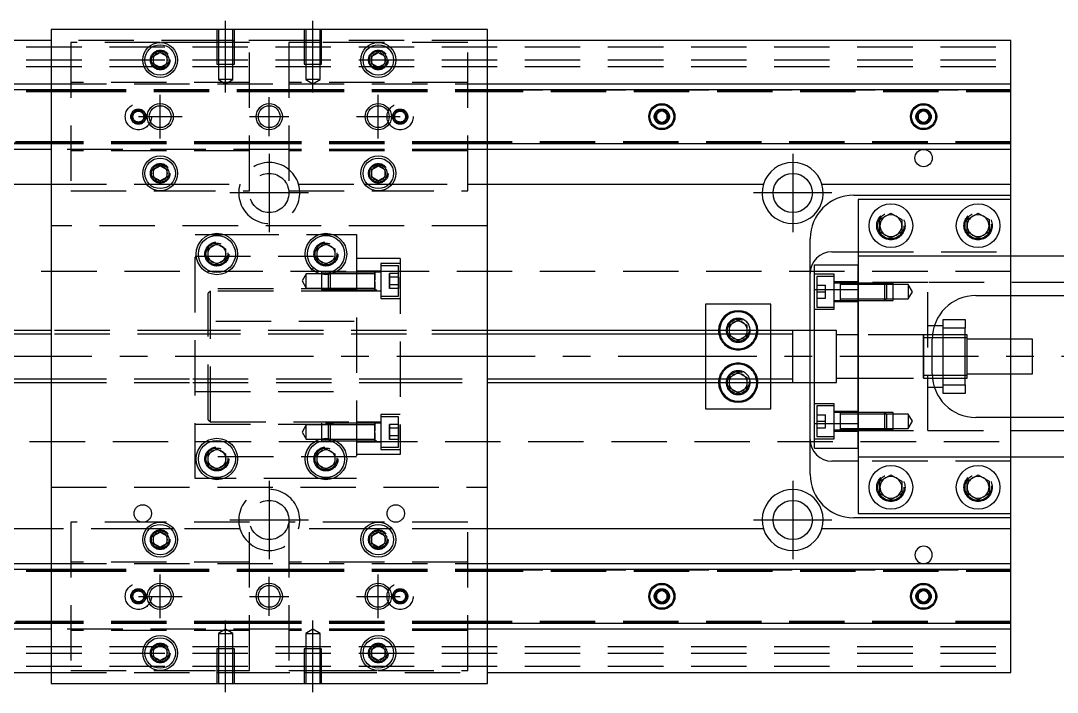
# Model space of a CAD drawing. Extents: x -17 to 547, y -283 to 77.
# Drawn here: x 113 to 350.6, y -77 to 77 of the extents above; entities that cross this region are included whole.
import ezdxf

# ---------------------------------------------------------------- set-up
doc = ezdxf.new("R2010")
doc.units = 0
doc.linetypes.add('CENTER', pattern=[50.8, 31.75, -6.35, 6.35, -6.35])
doc.linetypes.add('DASHED', pattern=[19.05, 12.7, -6.35])
doc.layers.get('0').update_dxf_attribs({"linetype": 'CONTINUOUS'})
doc.layers.add('CENTER', color=1, linetype='CENTER')

msp = doc.modelspace()

# ---------------------------------------------------------------- linework, layer by layer
at = {"color": 7, "linetype": 'CONTINUOUS'}
for p, q in [((220, 75), (120, 75)), ((120, 75), (120, -75)), ((220, -75), (220, 75)), ((120, 72.5), (0, 72.5)), ((340, 72.5), (220, 72.5)), ((340, 62.5), (340, 72.5)), ((143.5, 68.866026), (145, 69.73205)), ((145, 69.73205), (146.5, 68.866026)), ((193.5, 68.866026), (195, 69.73205)), ((195, 69.73205), (196.5, 68.866026)), ((143.5, 67.133974), (143.5, 68.866026)), ((145, 66.26795), (143.5, 67.133974)), ((146.5, 67.133974), (145, 66.26795)), ((146.5, 68.866026), (146.5, 67.133974)), ((193.5, 67.133974), (193.5, 68.866026)), ((195, 66.26795), (193.5, 67.133974)), ((196.5, 67.133974), (195, 66.26795)), ((196.5, 68.866026), (196.5, 67.133974)), ((0, 62.5), (120, 62.5)), ((220, 62.5), (340, 62.5)), ((340, 61.247728), (340, 62.5)), ((0, 61.247728), (120, 61.247728)), ((220, 61.247728), (340, 61.247728)), ((340, 48.752272), (340, 61.247728)), ((258.75, 55.721688), (260, 56.443376)), ((258.75, 54.278312), (258.75, 55.721688)), ((260, 56.443376), (261.25, 55.721688)), ((261.25, 55.721688), (261.25, 54.278312)), ((318.75, 55.721688), (320, 56.443376)), ((318.75, 54.278312), (318.75, 55.721688)), ((320, 56.443376), (321.25, 55.721688)), ((321.25, 55.721688), (321.25, 54.278312)), ((260, 53.556624), (258.75, 54.278312)), ((261.25, 54.278312), (260, 53.556624)), ((320, 53.556624), (318.75, 54.278312)), ((321.25, 54.278312), (320, 53.556624)), ((120, 48.752272), (0, 48.752272)), ((340, 48.752272), (220, 48.752272)), ((340, 47.5), (340, 48.752272)), ((120, 47.5), (0, 47.5)), ((340, 47.5), (220, 47.5)), ((340, 39.5), (340, 47.5)), ((143.5, 42.866026), (145, 43.73205)), ((143.5, 41.133974), (143.5, 42.866026)), ((145, 43.73205), (146.5, 42.866026)), ((146.5, 42.866026), (146.5, 41.133974)), ((193.5, 42.866026), (195, 43.73205)), ((193.5, 41.133974), (193.5, 42.866026)), ((195, 43.73205), (196.5, 42.866026)), ((196.5, 42.866026), (196.5, 41.133974)), ((145, 40.26795), (143.5, 41.133974)), ((146.5, 41.133974), (145, 40.26795)), ((195, 40.26795), (193.5, 41.133974)), ((196.5, 41.133974), (195, 40.26795)), ((56.708204, 39.5), (120, 39.5)), ((220, 39.5), (283.291796, 39.5)), ((296.708204, 39.5), (340, 39.5)), ((340, 37), (340, 39.5)), ((304, 37), (340, 37)), ((340, 36), (305, 36)), ((305, 36), (305, 23)), ((340, 36), (340, 37)), ((340, 23), (340, 36)), ((310, 31.443376), (312.5, 32.886752)), ((310, 28.556624), (310, 31.443376)), ((312.5, 32.886752), (315, 31.443376)), ((315, 31.443376), (315, 28.556624)), ((330, 31.443376), (332.5, 32.886752)), ((330, 28.556624), (330, 31.443376)), ((332.5, 32.886752), (335, 31.443376)), ((335, 31.443376), (335, 28.556624)), ((312.5, 27.113248), (310, 28.556624)), ((315, 28.556624), (312.5, 27.113248)), ((332.5, 27.113248), (330, 28.556624)), ((335, 28.556624), (332.5, 27.113248)), ((294, 6), (294, 27)), ((156, 24.6547), (158, 25.809402)), ((156, 22.3453), (156, 24.6547)), ((158, 25.809402), (160, 24.6547)), ((160, 24.6547), (160, 22.3453)), ((181, 24.6547), (183, 25.809402)), ((181, 22.3453), (181, 24.6547)), ((183, 25.809402), (185, 24.6547)), ((185, 24.6547), (185, 22.3453)), ((299, 24), (305, 24)), ((158, 21.190598), (156, 22.3453)), ((160, 22.3453), (158, 21.190598)), ((183, 21.190598), (181, 22.3453)), ((185, 22.3453), (183, 21.190598)), ((305, 23), (305, 15.32971)), ((377, 23), (305, 23)), ((295, 15.32971), (295, 21)), ((295, 21), (305, 21)), ((295, 15.32971), (305, 15.32971)), ((295, -15.32971), (295, 15.32971)), ((305, 15.32971), (305, -15.32971)), ((305, -15.32971), (305, 15.32971)), ((285, 12), (270, 12)), ((270, 12), (270, 6)), ((285, 6), (285, 12)), ((332, 14), (357, 14)), ((340, 4), (340, 14)), ((275.5, 7.1547), (277.5, 8.309402)), ((275.5, 6), (275.5, 7.1547)), ((277.5, 8.309402), (279.5, 7.1547)), ((279.5, 7.1547), (279.5, 6)), ((324.5, 8.5), (329.5, 8.5)), ((324.5, 6.5), (324.5, 8.5)), ((329.5, 8.5), (329.5, 6.5)), ((120, 6), (60.5, 6)), ((290, 6), (220, 6)), ((290, 6), (289.995, 6)), ((290, -6.000006), (290, 6.000006)), ((290, 5.125), (290, 6.000006)), ((290, -5.999164), (290, 6)), ((290.005, 6), (290, 6)), ((295, 6), (290, 6)), ((290, -5.125), (290, 5.125)), ((324.5, 7), (322.460608, 7)), ((329.5, 6.5), (324.5, 6.5)), ((324.5, -6.5), (324.5, 6.5)), ((329.5, -6.5), (329.5, 6.5)), ((330, 5), (329.5, 5)), ((330, 0), (330, 5)), ((322, -4), (322, 4)), ((324.5, 4.25), (322.003126, 4.25)), ((329.5, 4.25), (324.5, 4.25)), ((330, 4.25), (329.5, 4.25)), ((345, 4), (330, 4)), ((345, 0), (345, 4)), ((330, -5), (330, 0)), ((345, -4), (345, 0)), ((322.003126, -4.25), (324.5, -4.25)), ((324.5, -4.25), (329.5, -4.25)), ((329.5, -4.25), (330, -4.25)), ((330, -4), (345, -4)), ((340, -14), (340, -4)), ((60.5, -6), (120, -6)), ((220, -6), (290, -6)), ((270, -6), (270, -12)), ((275.5, -7.1547), (275.5, -6)), ((279.5, -6), (279.5, -7.1547)), ((285, -12), (285, -6)), ((289.995, -6), (290, -6)), ((290, -6.000006), (290, -5.125)), ((290, -6), (290, -5.999164)), ((290, -6), (290.005, -6)), ((290, -6), (295, -6)), ((294, -27), (294, -6)), ((322.460608, -7), (324.5, -7)), ((324.5, -6.5), (329.5, -6.5)), ((324.5, -8.5), (324.5, -6.5)), ((329.5, -5), (330, -5)), ((329.5, -6.5), (329.5, -8.5)), ((277.5, -8.309402), (275.5, -7.1547)), ((279.5, -7.1547), (277.5, -8.309402)), ((329.5, -8.5), (324.5, -8.5)), ((270, -12), (285, -12)), ((357, -14), (332, -14)), ((295, -15.32971), (305, -15.32971)), ((295, -21), (295, -15.32971)), ((305, -15.32971), (305, -23)), ((156, -22.3453), (158, -21.190598)), ((158, -21.190598), (160, -22.3453)), ((181, -22.3453), (183, -21.190598)), ((183, -21.190598), (185, -22.3453)), ((295, -21), (305, -21)), ((156, -24.6547), (156, -22.3453)), ((160, -22.3453), (160, -24.6547)), ((181, -24.6547), (181, -22.3453)), ((185, -22.3453), (185, -24.6547)), ((305, -23), (377, -23)), ((305, -23), (305, -36)), ((340, -36), (340, -23)), ((158, -25.809402), (156, -24.6547)), ((160, -24.6547), (158, -25.809402)), ((183, -25.809402), (181, -24.6547)), ((185, -24.6547), (183, -25.809402)), ((305, -24), (299, -24)), ((310, -28.556624), (312.5, -27.113248)), ((312.5, -27.113248), (315, -28.556624)), ((330, -28.556624), (332.5, -27.113248)), ((332.5, -27.113248), (335, -28.556624)), ((310, -31.443376), (310, -28.556624)), ((315, -28.556624), (315, -31.443376)), ((330, -31.443376), (330, -28.556624)), ((335, -28.556624), (335, -31.443376)), ((312.5, -32.886752), (310, -31.443376)), ((315, -31.443376), (312.5, -32.886752)), ((332.5, -32.886752), (330, -31.443376)), ((335, -31.443376), (332.5, -32.886752)), ((340, -37), (304, -37)), ((305, -36), (340, -36)), ((340, -37), (340, -36)), ((340, -39.5), (340, -37)), ((120, -39.5), (56.708204, -39.5)), ((143.5, -41.133974), (145, -40.26795)), ((145, -40.26795), (146.5, -41.133974)), ((193.5, -41.133974), (195, -40.26795)), ((195, -40.26795), (196.5, -41.133974)), ((283.291796, -39.5), (220, -39.5)), ((340, -39.5), (296.708204, -39.5)), ((340, -47.5), (340, -39.5)), ((143.5, -42.866026), (143.5, -41.133974)), ((146.5, -41.133974), (146.5, -42.866026)), ((193.5, -42.866026), (193.5, -41.133974)), ((196.5, -41.133974), (196.5, -42.866026)), ((145, -43.73205), (143.5, -42.866026)), ((146.5, -42.866026), (145, -43.73205)), ((195, -43.73205), (193.5, -42.866026)), ((196.5, -42.866026), (195, -43.73205)), ((0, -47.5), (120, -47.5)), ((220, -47.5), (340, -47.5)), ((340, -48.752272), (340, -47.5)), ((0, -48.752272), (120, -48.752272)), ((220, -48.752272), (340, -48.752272)), ((340, -61.247728), (340, -48.752272)), ((258.75, -54.278312), (260, -53.556624)), ((258.75, -55.721688), (258.75, -54.278312)), ((260, -53.556624), (261.25, -54.278312)), ((261.25, -54.278312), (261.25, -55.721688)), ((318.75, -54.278312), (320, -53.556624)), ((318.75, -55.721688), (318.75, -54.278312)), ((320, -53.556624), (321.25, -54.278312)), ((321.25, -54.278312), (321.25, -55.721688)), ((260, -56.443376), (258.75, -55.721688)), ((261.25, -55.721688), (260, -56.443376)), ((320, -56.443376), (318.75, -55.721688)), ((321.25, -55.721688), (320, -56.443376)), ((120, -61.247728), (0, -61.247728)), ((340, -61.247728), (220, -61.247728)), ((340, -62.5), (340, -61.247728)), ((120, -62.5), (0, -62.5)), ((340, -62.5), (220, -62.5)), ((340, -72.5), (340, -62.5)), ((143.5, -67.133974), (145, -66.26795)), ((145, -66.26795), (146.5, -67.133974)), ((193.5, -67.133974), (195, -66.26795)), ((195, -66.26795), (196.5, -67.133974)), ((143.5, -68.866026), (143.5, -67.133974)), ((145, -69.73205), (143.5, -68.866026)), ((146.5, -68.866026), (145, -69.73205)), ((146.5, -67.133974), (146.5, -68.866026)), ((193.5, -68.866026), (193.5, -67.133974)), ((195, -69.73205), (193.5, -68.866026)), ((196.5, -68.866026), (195, -69.73205)), ((196.5, -67.133974), (196.5, -68.866026)), ((0, -72.5), (120, -72.5)), ((220, -72.5), (340, -72.5)), ((120, -75), (220, -75))]:
    msp.add_line(p, q, dxfattribs=at)
at = {"color": 3, "linetype": 'DASHED'}
for p, q in [((158.000006, 75), (158.000006, 67)), ((158.35, 75), (158.35, 67)), ((161.65, 67), (161.65, 75)), ((161.999994, 67), (161.999994, 75)), ((178.000006, 75), (178.000006, 67)), ((178.35, 75), (178.35, 67)), ((181.65, 67), (181.65, 75)), ((181.999994, 67), (181.999994, 75)), ((158.000006, 72.5), (120, 72.5)), ((145, 72), (124.5, 72)), ((124.5, 72), (124.5, 38)), ((158.000006, 72), (145, 72)), ((161.999994, 72.5), (158.000006, 72.5)), ((161.999994, 72), (158.000006, 72)), ((178.000006, 72.5), (161.999994, 72.5)), ((165.5, 72), (161.999994, 72)), ((165.5, 38), (165.5, 72)), ((174.5, 72), (174.5, 38)), ((178.000006, 72), (174.5, 72)), ((181.999994, 72.5), (178.000006, 72.5)), ((181.999994, 72), (178.000006, 72)), ((220, 72.5), (181.999994, 72.5)), ((195, 72), (181.999994, 72)), ((215.5, 72), (195, 72)), ((215.5, 38), (215.5, 72)), ((0, 71), (340, 71)), ((0, 68), (340, 68)), ((146.973226, 68.326156), (147, 68)), ((158.000006, 67), (161.999994, 67)), ((158.35, 67), (158.35, 63.5)), ((161.65, 63.5), (161.65, 67)), ((178.000006, 67), (181.999994, 67)), ((178.35, 67), (178.35, 63.5)), ((181.65, 63.5), (181.65, 67)), ((196.973226, 68.326156), (197, 68)), ((0, 66.5), (340, 66.5)), ((120, 62.5), (174.5, 62.5)), ((165.5, 62.8), (124.5, 62.8)), ((161.65, 63.5), (158.35, 63.5)), ((158.35, 63.5), (160, 62.547372)), ((160, 62.547372), (161.65, 63.5)), ((215.5, 62.8), (174.5, 62.8)), ((174.5, 62.5), (215.5, 62.5)), ((181.65, 63.5), (178.35, 63.5)), ((178.35, 63.5), (180, 62.547372)), ((180, 62.547372), (181.65, 63.5)), ((215.5, 62.5), (220, 62.5)), ((0, 61.1147), (120, 61.1147)), ((0, 61.1), (124.5, 61.1)), ((0, 60.8), (124.5, 60.8)), ((120, 61.247728), (124.5, 61.247728)), ((120, 61.1147), (124.5, 61.1147)), ((124.5, 61.247728), (165.5, 61.247728)), ((124.5, 61.1147), (165.5, 61.1147)), ((124.5, 61.1), (165.5, 61.1)), ((124.5, 61.1), (165.5, 61.1)), ((124.5, 60.8), (165.5, 60.8)), ((124.5, 60.8), (165.5, 60.8)), ((165.5, 61.247728), (174.5, 61.247728)), ((165.5, 61.1147), (174.5, 61.1147)), ((165.5, 61.1), (174.5, 61.1)), ((165.5, 60.8), (174.5, 60.8)), ((174.5, 61.247728), (215.5, 61.247728)), ((174.5, 61.1147), (215.5, 61.1147)), ((174.5, 61.1), (215.5, 61.1)), ((174.5, 60.8), (215.5, 60.8)), ((215.5, 61.247728), (220, 61.247728)), ((215.5, 61.1147), (220, 61.1147)), ((215.5, 61.1), (340, 61.1)), ((215.5, 60.8), (340, 60.8)), ((220, 61.1147), (340, 61.1147)), ((258.5, 55), (258.52041, 55.24661)), ((321.477374, 55.25955), (321.5, 55)), ((124.5, 49.2), (0, 49.2)), ((124.5, 48.9), (0, 48.9)), ((120, 48.8853), (0, 48.8853)), ((124.5, 48.8853), (120, 48.8853)), ((124.5, 48.752272), (120, 48.752272)), ((165.5, 49.2), (124.5, 49.2)), ((165.5, 48.9), (124.5, 48.9)), ((165.5, 48.8853), (124.5, 48.8853)), ((165.5, 48.752272), (124.5, 48.752272)), ((174.5, 49.2), (165.5, 49.2)), ((174.5, 48.9), (165.5, 48.9)), ((174.5, 48.8853), (165.5, 48.8853)), ((174.5, 48.752272), (165.5, 48.752272)), ((215.5, 49.2), (174.5, 49.2)), ((215.5, 48.9), (174.5, 48.9)), ((215.5, 48.8853), (174.5, 48.8853)), ((215.5, 48.752272), (174.5, 48.752272)), ((340, 49.2), (215.5, 49.2)), ((340, 48.9), (215.5, 48.9)), ((220, 48.8853), (215.5, 48.8853)), ((220, 48.752272), (215.5, 48.752272)), ((340, 48.8853), (220, 48.8853)), ((174.5, 47.5), (120, 47.5)), ((165.5, 47.2), (124.5, 47.2)), ((215.5, 47.5), (174.5, 47.5)), ((215.5, 47.2), (174.5, 47.2)), ((220, 47.5), (215.5, 47.5)), ((143, 42), (143.030168, 42.346066)), ((196.973226, 42.326156), (197, 42)), ((120, 39.5), (141.877502, 39.5)), ((141.877502, 39.5), (142.55051, 39.5)), ((142.55051, 39.5), (147.44949, 39.5)), ((147.44949, 39.5), (148.122498, 39.5)), ((148.122498, 39.5), (163.291796, 39.5)), ((176.708204, 39.5), (191.877502, 39.5)), ((191.877502, 39.5), (192.55051, 39.5)), ((192.55051, 39.5), (197.44949, 39.5)), ((197.44949, 39.5), (198.122498, 39.5)), ((198.122498, 39.5), (215.5, 39.5)), ((215.5, 39.5), (220, 39.5)), ((124.5, 38), (145, 38)), ((145, 38), (165.5, 38)), ((174.5, 38), (195, 38)), ((195, 38), (215.5, 38)), ((220, 30), (120, 30)), ((309.5, 30), (309.520026, 30.346056)), ((335.477798, 30.364306), (335.5, 30)), ((153, 28), (156.47931, 28)), ((153, -28), (153, 28)), ((156.47931, 28), (159.52069, 28)), ((159.52069, 28), (181.47931, 28)), ((181.47931, 28), (184.52069, 28)), ((184.52069, 28), (190, 28)), ((190, 28), (190, -28)), ((160.483582, 23.786038), (160.5, 23.5)), ((185.483582, 23.786038), (185.5, 23.5)), ((305, 24), (340, 24)), ((153, 23), (190, 23)), ((200, 22.5), (190, 22.5)), ((200, 22.5), (200, -22.5)), ((340, 14), (340, 23)), ((340, 19.5), (76.969694, 19.5)), ((180.033, 20.25352), (179.6, 19.82052)), ((182, 19.320508), (182, 15.320512)), ((195.6, 19.320508), (182, 19.320508)), ((183.95, 19.320508), (183.6, 18.970508)), ((183.95, 19.320508), (183.95, 15.320508)), ((195.6, 19.570508), (190, 19.570508)), ((194.2, 19.317772), (194.2, 19.320512)), ((194.2, 19.317772), (194.2, 19.320512)), ((194.2, 17.558724), (194.2, 19.320512)), ((194.2, 17.546922), (194.2, 19.320512)), ((194.2, 19.320508), (194.2, 18.735832)), ((194.2, 19.316952), (194.2, 19.320508)), ((194.2, 19.320508), (194.2, 18.735832)), ((194.2, 17.558724), (194.2, 19.317772)), ((194.2, 17.546922), (194.2, 19.317772)), ((194.2, 18.735834), (194.2, 19.316952)), ((195.6, 21.320508), (195.6, 13.320508)), ((200, 21.320508), (195.6, 21.320508)), ((199.6, 20.820508), (195.6, 20.820508)), ((197.6, 18.186534), (197.6, 19.052558)), ((197.6, 19.052558), (197.6, 18.186534)), ((199.6, 19.052558), (197.6, 19.052558)), ((199.6, 17.320508), (199.6, 20.820508)), ((199.6, 13.820508), (199.6, 20.820508)), ((305, 15.32971), (305, 21)), ((178.5, 18.970508), (177.547372, 17.320508)), ((177.547372, 17.320508), (178.5, 15.670508)), ((178.5, 15.670508), (178.5, 18.970508)), ((182, 18.970508), (178.5, 18.970508)), ((183.59998, 18.970508), (182, 18.970508)), ((183.6, 15.670508), (183.6, 18.970508)), ((190, 18.970508), (183.6, 18.970508)), ((194.2, 18.970508), (190.00002, 18.970508)), ((194.2, 18.602798), (194.2, 18.970508)), ((194.2, 18.602798), (194.2, 18.970508)), ((194.2, 15.905184), (194.2, 18.735834)), ((194.2, 18.735832), (194.2, 17.565218)), ((194.2, 16.038218), (194.2, 18.602798)), ((194.2, 17.453552), (194.2, 18.602798)), ((194.2, 15.905446), (194.2, 17.460554)), ((194.2, 15.320502), (194.2, 17.460554)), ((194.2, 15.320502), (194.2, 17.180462)), ((194.2, 17.101092), (194.2, 15.90545)), ((199.6, 18.186534), (197.6, 18.186534)), ((197.6, 16.454482), (197.6, 18.186534)), ((197.6, 18.186534), (197.6, 16.454482)), ((199.6, 16.454482), (199.6, 18.186534)), ((199.6, 18.186534), (199.6, 16.454482)), ((199.6, 13.820508), (199.6, 17.320508)), ((299.5, 18.849242), (295, 18.849242)), ((295.5, 18.349242), (295.5, 11.349242)), ((299.5, 18.349242), (295.5, 18.349242)), ((299.5, 10.849242), (299.5, 18.849242)), ((305, 17.099242), (299.5, 17.099242)), ((300.9, 16.849242), (299.5, 16.849242)), ((300.9, 16.849242), (300.895, 16.849242)), ((300.9, 16.849248), (300.9, 12.849238)), ((300.9, 16.849248), (300.9, 12.849238)), ((300.9, 16.849242), (300.9, 16.63278)), ((300.905, 16.849242), (300.9, 16.849242)), ((305, 16.849242), (300.9, 16.849242)), ((321, 17), (305, 17)), ((311.15, 16.849242), (305, 16.849242)), ((311.15, 16.849238), (305, 16.849238)), ((311.15, 12.849242), (311.15, 16.849242)), ((311.5, 16.499242), (311.15, 16.849242)), ((313, 16.849238), (311.15, 16.849238)), ((313, 12.849248), (313, 16.849238)), ((321, -17), (321, 17)), ((372, 17), (321, 17)), ((190, 15.5), (153, 15.5)), ((156.5, 15), (156, 14.5)), ((156, -14.5), (156, 14.5)), ((156.5, -15), (156.5, 15)), ((190, 15), (156.5, 15)), ((178.5, 15.670508), (182, 15.670508)), ((182, 15.670508), (183.59998, 15.670508)), ((182, 15.320512), (195.6, 15.320512)), ((183.6, 15.670508), (184.430456, 15.670508)), ((183.6, 15.670508), (183.95, 15.320508)), ((184.430456, 15.670508), (190, 15.670508)), ((190, 15.070508), (195.6, 15.070508)), ((190.00002, 15.670508), (194.2, 15.670508)), ((194.2, 15.670508), (194.2, 16.038218)), ((194.2, 15.670508), (194.2, 16.038218)), ((194.2, 15.90545), (194.2, 15.320508)), ((194.2, 15.323244), (194.2, 15.905446)), ((194.2, 15.320508), (194.2, 15.905184)), ((199.6, 16.454482), (197.6, 16.454482)), ((197.6, 15.588458), (197.6, 16.454482)), ((197.6, 16.454482), (197.6, 15.588458)), ((199.6, 15.588458), (197.6, 15.588458)), ((199.6, 15.588458), (199.6, 16.454482)), ((199.6, 16.454482), (199.6, 15.588458)), ((295.5, 16.349242), (297.5, 16.349242)), ((295.5, 14.849242), (297.5, 14.849242)), ((297.5, 14.849242), (297.5, 16.349242)), ((297.5, 13.349242), (297.5, 14.849242)), ((300.9, 16.63278), (300.9, 13.065704)), ((305, 16.499242), (300.9, 16.499242)), ((311.5, 16.499242), (305, 16.499242)), ((311.5, 16.499242), (311.5, 13.199242)), ((313, 16.499242), (311.5, 16.499242)), ((316.5, 16.499242), (313, 16.499242)), ((316.5, 16.499242), (316.5, 13.199242)), ((317.452628, 14.849242), (316.5, 16.499242)), ((316.5, 13.199242), (317.452628, 14.849242)), ((195.6, 13.820508), (199.6, 13.820508)), ((195.6, 13.320508), (200, 13.320508)), ((295.5, 13.349242), (297.5, 13.349242)), ((299.5, 12.849242), (300.9, 12.849242)), ((299.5, 12.599242), (305, 12.599242)), ((300.895, 12.849242), (300.9, 12.849242)), ((300.9, 13.199242), (305, 13.199242)), ((300.9, 13.065704), (300.9, 12.849242)), ((300.9, 12.849242), (300.905, 12.849242)), ((300.9, 12.849242), (305, 12.849242)), ((305, 13.199242), (311.5, 13.199242)), ((305, 12.849248), (311.15, 12.849248)), ((305, 12.849242), (311.15, 12.849242)), ((311.15, 12.849242), (311.5, 13.199242)), ((311.15, 12.849248), (313, 12.849248)), ((311.5, 13.199242), (313, 13.199242)), ((313, 13.199242), (316.5, 13.199242)), ((295, 10.849242), (299.5, 10.849242)), ((295.5, 11.349242), (299.5, 11.349242)), ((189.5, 8), (153, 8)), ((152.5, 6), (120, 6)), ((152.5, 5.125), (120, 5.125)), ((201.5, 6), (152.5, 6)), ((201.5, 5.125), (152.5, 5.125)), ((220, 6), (201.5, 6)), ((220, 5.125), (201.5, 5.125)), ((270, 6), (270, 5.125)), ((270, 5.125), (270, -5.125)), ((275.5, 5.125), (275.5, 6)), ((275.5, 4.8453), (275.5, 5.125)), ((277.5, 3.690598), (275.5, 4.8453)), ((279.5, 4.8453), (277.5, 3.690598)), ((279.5, 6), (279.5, 5.125)), ((279.5, 5.125), (279.5, 4.8453)), ((279.983582, 6.286038), (280, 6)), ((285, 5.125), (285, 6)), ((285, -5.125), (285, 5.125)), ((294, -6), (294, 6)), ((300, 6), (295, 6)), ((300, 0), (300, 6)), ((305, 5), (300, 5)), ((320.005, 5), (305, 5)), ((321, 5), (319.995, 5)), ((320, -5.000006), (320, 5.000006)), ((320, 4.25), (320, 5.000006)), ((320, 4.43509), (320, 5)), ((320, 5), (320, 4.435078)), ((322.460608, 7), (321, 7)), ((322.050126, 5), (321, 5)), ((324.5, 5), (322.050126, 5)), ((329.5, 5), (324.5, 5)), ((320, 4.435078), (320, -4.435962)), ((320, 4.25), (320, -4.25)), ((321, 4.25), (320, 4.25)), ((322.003126, 4.25), (321, 4.25)), ((340, -4), (340, 4)), ((300, -6), (300, 0)), ((275.5, -4.8453), (277.5, -3.690598)), ((277.5, -3.690598), (279.5, -4.8453)), ((320, -5.000006), (320, -4.25)), ((320, -4.25), (321, -4.25)), ((320, -5), (320, -4.435962)), ((320, -4.435962), (320, -5)), ((321, -4.25), (322.003126, -4.25)), ((120, -5.125), (152.5, -5.125)), ((120, -6), (152.5, -6)), ((152.5, -5.125), (201.5, -5.125)), ((152.5, -6), (201.5, -6)), ((201.5, -5.125), (220, -5.125)), ((201.5, -6), (220, -6)), ((270, -5.125), (270, -6)), ((275.5, -5.125), (275.5, -4.8453)), ((275.5, -6), (275.5, -5.125)), ((279.5, -4.8453), (279.5, -5.125)), ((279.5, -5.125), (279.5, -6)), ((279.983582, -5.713962), (280, -6)), ((285, -6), (285, -5.125)), ((295, -6), (300, -6)), ((300, -5), (305, -5)), ((305, -5), (320.005, -5)), ((319.995, -5), (321, -5)), ((321, -5), (322.050126, -5)), ((321, -7), (322.460608, -7)), ((322.050126, -5), (324.5, -5)), ((324.5, -5), (329.5, -5)), ((153, -8), (189.5, -8)), ((299.5, -10.849242), (295, -10.849242)), ((295.5, -11.349242), (295.5, -18.349242)), ((299.5, -11.349242), (295.5, -11.349242)), ((299.5, -18.849242), (299.5, -10.849242)), ((195.6, -13.320508), (195.6, -21.320508)), ((200, -13.320508), (195.6, -13.320508)), ((195.6, -13.820508), (195.6, -20.820508)), ((195.6, -13.820508), (195.6, -17.320508)), ((199.6, -13.820508), (195.6, -13.820508)), ((199.6, -17.320508), (199.6, -13.820508)), ((199.6, -20.820508), (199.6, -13.820508)), ((295.5, -13.349242), (297.5, -13.349242)), ((297.5, -14.849242), (297.5, -13.349242)), ((305, -12.599242), (299.5, -12.599242)), ((300.9, -12.849242), (299.5, -12.849242)), ((300.9, -12.849242), (300.895, -12.849242)), ((300.9, -12.849238), (300.9, -16.849248)), ((300.9, -12.849238), (300.9, -16.849248)), ((300.9, -12.849242), (300.9, -13.065704)), ((300.905, -12.849242), (300.9, -12.849242)), ((305, -12.849242), (300.9, -12.849242)), ((300.9, -13.065704), (300.9, -16.63278)), ((305, -13.199242), (300.9, -13.199242)), ((311.15, -12.849242), (305, -12.849242)), ((311.15, -12.849248), (305, -12.849248)), ((311.5, -13.199242), (305, -13.199242)), ((311.15, -16.849242), (311.15, -12.849242)), ((311.5, -13.199242), (311.15, -12.849242)), ((313, -12.849248), (311.15, -12.849248)), ((311.5, -13.199242), (311.5, -16.499242)), ((313, -13.199242), (311.5, -13.199242)), ((313, -16.849238), (313, -12.849248)), ((316.5, -13.199242), (313, -13.199242)), ((316.5, -13.199242), (316.5, -16.499242)), ((317.452628, -14.849242), (316.5, -13.199242)), ((340, -23), (340, -14)), ((153, -15.5), (190, -15.5)), ((156, -14.5), (156.5, -15)), ((156.5, -15), (190, -15)), ((178.5, -15.670508), (177.547372, -17.320508)), ((178.5, -18.970508), (178.5, -15.670508)), ((182, -15.670508), (178.5, -15.670508)), ((182, -15.320508), (182, -19.320504)), ((195.6, -15.320508), (182, -15.320508)), ((183.59998, -15.670508), (182, -15.670508)), ((183.95, -15.320508), (183.6, -15.670508)), ((183.6, -18.970508), (183.6, -15.670508)), ((190, -15.670508), (183.6, -15.670508)), ((183.95, -15.320508), (183.95, -19.320508)), ((195.6, -15.070508), (190, -15.070508)), ((194.2, -15.670508), (190.00002, -15.670508)), ((194.2, -15.323244), (194.2, -15.320504)), ((194.2, -15.323244), (194.2, -15.320504)), ((194.2, -17.082292), (194.2, -15.320504)), ((194.2, -17.094094), (194.2, -15.320504)), ((194.2, -15.320508), (194.2, -15.905184)), ((194.2, -15.324064), (194.2, -15.320508)), ((194.2, -15.320508), (194.2, -15.905184)), ((194.2, -17.082292), (194.2, -15.323244)), ((194.2, -17.094094), (194.2, -15.323244)), ((194.2, -15.905182), (194.2, -15.324064)), ((194.2, -16.038218), (194.2, -15.670508)), ((194.2, -16.038218), (194.2, -15.670508)), ((194.2, -18.735832), (194.2, -15.905182)), ((194.2, -15.905184), (194.2, -17.075798)), ((194.2, -18.602798), (194.2, -16.038218)), ((194.2, -17.187464), (194.2, -16.038218)), ((195.6, -15.320508), (195.6, -17.320508)), ((195.6, -15.320508), (195.6, -19.320508)), ((197.6, -16.454482), (197.6, -15.588458)), ((197.6, -15.588458), (197.6, -16.454482)), ((199.6, -15.588458), (197.6, -15.588458)), ((199.6, -16.454482), (197.6, -16.454482)), ((197.6, -18.186534), (197.6, -16.454482)), ((197.6, -16.454482), (197.6, -18.186534)), ((199.6, -16.454482), (199.6, -15.588458)), ((199.6, -15.588458), (199.6, -16.454482)), ((199.6, -18.186534), (199.6, -16.454482)), ((199.6, -16.454482), (199.6, -18.186534)), ((295.5, -14.849242), (297.5, -14.849242)), ((295.5, -16.349242), (297.5, -16.349242)), ((297.5, -16.349242), (297.5, -14.849242)), ((300.9, -16.499242), (305, -16.499242)), ((300.9, -16.63278), (300.9, -16.849242)), ((305, -21), (305, -15.32971)), ((305, -16.499242), (311.5, -16.499242)), ((311.15, -16.849242), (311.5, -16.499242)), ((311.5, -16.499242), (313, -16.499242)), ((313, -16.499242), (316.5, -16.499242)), ((316.5, -16.499242), (317.452628, -14.849242)), ((177.547372, -17.320508), (178.5, -18.970508)), ((178.5, -18.970508), (182, -18.970508)), ((182, -18.970508), (183.59998, -18.970508)), ((183.6, -18.970508), (184.430456, -18.970508)), ((183.6, -18.970508), (183.95, -19.320508)), ((184.430456, -18.970508), (190, -18.970508)), ((190.00002, -18.970508), (194.2, -18.970508)), ((194.2, -18.73557), (194.2, -17.180462)), ((194.2, -19.320514), (194.2, -17.180462)), ((194.2, -19.320514), (194.2, -17.460554)), ((194.2, -17.539924), (194.2, -18.735566)), ((194.2, -18.970508), (194.2, -18.602798)), ((194.2, -18.970508), (194.2, -18.602798)), ((194.2, -18.735566), (194.2, -19.320508)), ((194.2, -19.317772), (194.2, -18.73557)), ((194.2, -19.320508), (194.2, -18.735832)), ((199.6, -18.186534), (197.6, -18.186534)), ((197.6, -19.052558), (197.6, -18.186534)), ((197.6, -18.186534), (197.6, -19.052558)), ((199.6, -20.820508), (199.6, -17.320508)), ((199.6, -19.052558), (199.6, -18.186534)), ((199.6, -18.186534), (199.6, -19.052558)), ((295, -18.849242), (299.5, -18.849242)), ((295.5, -18.349242), (299.5, -18.349242)), ((299.5, -16.849242), (300.9, -16.849242)), ((299.5, -17.099242), (305, -17.099242)), ((300.895, -16.849242), (300.9, -16.849242)), ((300.9, -16.849242), (300.905, -16.849242)), ((300.9, -16.849242), (305, -16.849242)), ((305, -16.849238), (311.15, -16.849238)), ((305, -16.849242), (311.15, -16.849242)), ((305, -17), (321, -17)), ((311.15, -16.849238), (313, -16.849238)), ((321, -17), (372, -17)), ((76.969694, -19.5), (340, -19.5)), ((182, -19.320504), (195.6, -19.320504)), ((190, -19.570508), (195.6, -19.570508)), ((195.6, -20.820508), (199.6, -20.820508)), ((195.6, -21.320508), (200, -21.320508)), ((199.6, -19.052558), (197.6, -19.052558)), ((190, -23), (153, -23)), ((160.483582, -23.213962), (160.5, -23.5)), ((185.483582, -23.213962), (185.5, -23.5)), ((200, -22.5), (190, -22.5)), ((340, -24), (305, -24)), ((156.47931, -28), (153, -28)), ((159.52069, -28), (156.47931, -28)), ((181.47931, -28), (159.52069, -28)), ((184.52069, -28), (181.47931, -28)), ((190, -28), (184.52069, -28)), ((120, -30), (220, -30)), ((309.5, -30), (309.520026, -29.653944)), ((335.477798, -29.635694), (335.5, -30)), ((145, -38), (124.5, -38)), ((124.5, -38), (124.5, -72)), ((165.5, -38), (145, -38)), ((165.5, -72), (165.5, -38)), ((174.5, -38), (174.5, -72)), ((195, -38), (174.5, -38)), ((215.5, -38), (195, -38)), ((215.5, -72), (215.5, -38)), ((141.877502, -39.5), (120, -39.5)), ((142.55051, -39.5), (141.877502, -39.5)), ((147.44949, -39.5), (142.55051, -39.5)), ((148.122498, -39.5), (147.44949, -39.5)), ((163.291796, -39.5), (148.122498, -39.5)), ((191.877502, -39.5), (176.708204, -39.5)), ((192.55051, -39.5), (191.877502, -39.5)), ((197.44949, -39.5), (192.55051, -39.5)), ((198.122498, -39.5), (197.44949, -39.5)), ((215.5, -39.5), (198.122498, -39.5)), ((220, -39.5), (215.5, -39.5)), ((146.973226, -41.673844), (147, -42)), ((196.973226, -41.673844), (197, -42)), ((120, -47.5), (174.5, -47.5)), ((165.5, -47.2), (124.5, -47.2)), ((215.5, -47.2), (174.5, -47.2)), ((174.5, -47.5), (215.5, -47.5)), ((215.5, -47.5), (220, -47.5)), ((0, -48.8853), (120, -48.8853)), ((0, -48.9), (124.5, -48.9)), ((0, -49.2), (124.5, -49.2)), ((120, -48.752272), (124.5, -48.752272)), ((120, -48.8853), (124.5, -48.8853)), ((124.5, -48.752272), (165.5, -48.752272)), ((124.5, -48.8853), (165.5, -48.8853)), ((124.5, -48.9), (165.5, -48.9)), ((124.5, -49.2), (165.5, -49.2)), ((165.5, -48.752272), (174.5, -48.752272)), ((165.5, -48.8853), (174.5, -48.8853)), ((165.5, -48.9), (174.5, -48.9)), ((165.5, -49.2), (174.5, -49.2)), ((174.5, -48.752272), (215.5, -48.752272)), ((174.5, -48.8853), (215.5, -48.8853)), ((174.5, -48.9), (215.5, -48.9)), ((174.5, -49.2), (215.5, -49.2)), ((215.5, -48.752272), (220, -48.752272)), ((215.5, -48.8853), (220, -48.8853)), ((215.5, -48.9), (340, -48.9)), ((215.5, -49.2), (340, -49.2)), ((220, -48.8853), (340, -48.8853)), ((261.477374, -54.74045), (261.5, -55)), ((318.5, -55), (318.52041, -54.75339)), ((124.5, -60.8), (0, -60.8)), ((124.5, -61.1), (0, -61.1)), ((120, -61.1147), (0, -61.1147)), ((124.5, -61.1147), (120, -61.1147)), ((124.5, -61.247728), (120, -61.247728)), ((165.5, -60.8), (124.5, -60.8)), ((165.5, -60.8), (124.5, -60.8)), ((165.5, -61.1), (124.5, -61.1)), ((165.5, -61.1), (124.5, -61.1)), ((165.5, -61.1147), (124.5, -61.1147)), ((165.5, -61.247728), (124.5, -61.247728)), ((174.5, -60.8), (165.5, -60.8)), ((174.5, -61.1), (165.5, -61.1)), ((174.5, -61.1147), (165.5, -61.1147)), ((174.5, -61.247728), (165.5, -61.247728)), ((215.5, -60.8), (174.5, -60.8)), ((215.5, -61.1), (174.5, -61.1)), ((215.5, -61.1147), (174.5, -61.1147)), ((215.5, -61.247728), (174.5, -61.247728)), ((340, -60.8), (215.5, -60.8)), ((340, -61.1), (215.5, -61.1)), ((220, -61.1147), (215.5, -61.1147)), ((220, -61.247728), (215.5, -61.247728)), ((340, -61.1147), (220, -61.1147)), ((174.5, -62.5), (120, -62.5)), ((165.5, -62.8), (124.5, -62.8)), ((160, -62.547372), (158.35, -63.5)), ((158.35, -63.5), (160, -63.5)), ((158.35, -63.5), (158.35, -67)), ((161.65, -63.5), (160, -62.547372)), ((160, -63.5), (161.65, -63.5)), ((161.65, -67), (161.65, -63.5)), ((215.5, -62.5), (174.5, -62.5)), ((215.5, -62.8), (174.5, -62.8)), ((180, -62.547372), (178.35, -63.5)), ((178.35, -63.5), (180, -63.5)), ((178.35, -63.5), (178.35, -67)), ((181.65, -63.5), (180, -62.547372)), ((180, -63.5), (181.65, -63.5)), ((181.65, -67), (181.65, -63.5)), ((220, -62.5), (215.5, -62.5)), ((0, -66.5), (340, -66.5)), ((0, -68), (340, -68)), ((146.973226, -67.673844), (147, -68)), ((161.999994, -67), (158.000006, -67)), ((158.000006, -67), (158.000006, -75)), ((158.35, -67), (158.35, -75)), ((161.65, -75), (161.65, -67)), ((161.999994, -75), (161.999994, -67)), ((181.999994, -67), (178.000006, -67)), ((178.000006, -67), (178.000006, -75)), ((178.35, -67), (178.35, -75)), ((181.65, -75), (181.65, -67)), ((181.999994, -75), (181.999994, -67)), ((196.973226, -67.673844), (197, -68)), ((0, -71), (340, -71)), ((120, -72.5), (158.000006, -72.5)), ((124.5, -72), (145, -72)), ((145, -72), (158.000006, -72)), ((158.000006, -72), (161.999994, -72)), ((158.000006, -72.5), (161.999994, -72.5)), ((161.999994, -72), (165.5, -72)), ((161.999994, -72.5), (178.000006, -72.5)), ((174.5, -72), (178.000006, -72)), ((178.000006, -72), (181.999994, -72)), ((178.000006, -72.5), (181.999994, -72.5)), ((181.999994, -72), (195, -72)), ((181.999994, -72.5), (220, -72.5)), ((195, -72), (215.5, -72))]:
    msp.add_line(p, q, dxfattribs=at)
at = {"color": 3, "linetype": 'CONTINUOUS'}
for p, q in [((120, 5.125), (60.5, 5.125)), ((290, 5.125), (220, 5.125)), ((60.5, -5.125), (120, -5.125)), ((220, -5.125), (290, -5.125))]:
    msp.add_line(p, q, dxfattribs=at)
at = {"color": 7, "linetype": 'CONTINUOUS'}
for centre, radius in [((145, 68), 4), ((145, 68), 3.5), ((195, 68), 4), ((195, 68), 3.5), ((145, 55), 2.5), ((170, 55), 3), ((170, 55), 2.5), ((195, 55), 2.5), ((260, 55), 3), ((260, 55), 2.75), ((320, 55), 3), ((320, 55), 2.75), ((145, 42), 4), ((145, 42), 3.5), ((195, 42), 4), ((195, 42), 3.5), ((320, 45.5), 2), ((290, 37.5), 4.5), ((312.5, 30), 5), ((332.5, 30), 5), ((158, 23.5), 4.75), ((158, 23.5), 4.25), ((183, 23.5), 4.75), ((183, 23.5), 4.25), ((158, -23.5), 4.75), ((183, -23.5), 4.75), ((158, -23.5), 4.25), ((183, -23.5), 4.25), ((312.5, -30), 5), ((332.5, -30), 5), ((290, -37.5), 4.5), ((145, -42), 4), ((195, -42), 4), ((145, -42), 3.5), ((195, -42), 3.5), ((170, -55), 3), ((260, -55), 3), ((260, -55), 2.75), ((320, -55), 3), ((320, -55), 2.75), ((145, -55), 2.5), ((170, -55), 2.5), ((195, -55), 2.5), ((145, -68), 4), ((195, -68), 4), ((145, -68), 3.5), ((195, -68), 3.5)]:
    msp.add_circle(centre, radius, dxfattribs=at)
at = {"color": 3, "linetype": 'DASHED'}
for centre, radius in [((145, 68), 2.25), ((145, 68), 2), ((195, 68), 2.25), ((195, 68), 2), ((140, 55), 3), ((200, 55), 3), ((140, 55), 1.75), ((140, 55), 1.5), ((140, 55), 1.25), ((200, 55), 1.75), ((200, 55), 1.5), ((200, 55), 1.25), ((260, 55), 1.75), ((260, 55), 1.5), ((320, 55), 1.75), ((320, 55), 1.5), ((145, 42), 2.25), ((145, 42), 2), ((195, 42), 2.25), ((195, 42), 2), ((170, 37.5), 4.5), ((312.5, 30), 3.25), ((312.5, 30), 3), ((332.5, 30), 3.25), ((332.5, 30), 3), ((158, 23.5), 2.75), ((183, 23.5), 2.75), ((158, 23.5), 2.5), ((183, 23.5), 2.5), ((277.5, 6), 2.5), ((277.5, -6), 2.5), ((158, -23.5), 2.75), ((158, -23.5), 2.5), ((183, -23.5), 2.75), ((183, -23.5), 2.5), ((312.5, -30), 3.25), ((312.5, -30), 3), ((332.5, -30), 3.25), ((332.5, -30), 3), ((170, -37.5), 4.5), ((141, -36), 2), ((199, -36), 2), ((145, -42), 2.25), ((145, -42), 2), ((195, -42), 2.25), ((195, -42), 2), ((140, -55), 3), ((200, -55), 3), ((140, -55), 1.75), ((140, -55), 1.5), ((140, -55), 1.25), ((200, -55), 1.75), ((200, -55), 1.5), ((200, -55), 1.25), ((260, -55), 1.75), ((260, -55), 1.5), ((320, -55), 1.75), ((320, -55), 1.5), ((145, -68), 2.25), ((145, -68), 2), ((195, -68), 2.25), ((195, -68), 2)]:
    msp.add_circle(centre, radius, dxfattribs=at)
at = {"color": 3, "linetype": 'CONTINUOUS'}
for centre in [(145, 55), (195, 55), (145, -55), (195, -55)]:
    msp.add_circle(centre, 3, dxfattribs=at)
at = {"color": 7, "linetype": 'CONTINUOUS'}
for centre, radius, start, end in [((145, 68), 1.65, 144.619977, 155.380023), ((145, 68), 1.65, 95.380023, 144.619977), ((145, 68), 1.65, 84.619977, 95.380023), ((145, 68), 1.65, 35.380023, 84.619977), ((145, 68), 1.65, 24.619977, 35.380023), ((195, 68), 1.65, 144.619977, 155.380023), ((195, 68), 1.65, 95.380023, 144.619977), ((195, 68), 1.65, 84.619977, 95.380023), ((195, 68), 1.65, 35.380023, 84.619977), ((195, 68), 1.65, 24.619977, 35.380023), ((145, 68), 1.65, 155.380023, 180), ((145, 68), 1.65, 180, 204.619977), ((145, 68), 1.65, 204.619977, 215.380023), ((145, 68), 1.65, 215.380023, 264.619977), ((145, 68), 1.65, 275.380023, 324.619977), ((145, 68), 1.65, 324.619977, 335.380023), ((145, 68), 1.65, 335.380023, 24.619977), ((195, 68), 1.65, 155.380023, 180), ((195, 68), 1.65, 180, 204.619977), ((195, 68), 1.65, 204.619977, 215.380023), ((195, 68), 1.65, 215.380023, 264.619977), ((195, 68), 1.65, 275.380023, 324.619977), ((195, 68), 1.65, 324.619977, 335.380023), ((195, 68), 1.65, 335.380023, 24.619977), ((145, 68), 1.65, 264.619977, 275.380023), ((195, 68), 1.65, 264.619977, 275.380023), ((260, 55), 1.25, 120, 180), ((260, 55), 1.25, 180, 240), ((260, 55), 1.25, 60, 120), ((260, 55), 1.25, 0, 60), ((260, 55), 1.25, 300, 0), ((320, 55), 1.25, 120, 180), ((320, 55), 1.25, 180, 240), ((320, 55), 1.25, 60, 120), ((320, 55), 1.25, 0, 60), ((320, 55), 1.25, 300, 0), ((260, 55), 1.25, 240, 300), ((320, 55), 1.25, 240, 300), ((145, 42), 1.65, 144.619977, 155.380023), ((145, 42), 1.65, 95.380023, 144.619977), ((145, 42), 1.65, 84.619977, 95.380023), ((145, 42), 1.65, 35.380023, 84.619977), ((145, 42), 1.65, 24.619977, 35.380023), ((195, 42), 1.65, 144.619977, 155.380023), ((195, 42), 1.65, 95.380023, 144.619977), ((195, 42), 1.65, 84.619977, 95.380023), ((195, 42), 1.65, 35.380023, 84.619977), ((195, 42), 1.65, 24.619977, 35.380023), ((290, 37.5), 7, 16.60155, 163.39845), ((145, 42), 1.65, 155.380023, 180), ((145, 42), 1.65, 180, 204.619977), ((145, 42), 1.65, 204.619977, 215.380023), ((145, 42), 1.65, 215.380023, 264.619977), ((145, 42), 1.65, 275.380023, 324.619977), ((145, 42), 1.65, 324.619977, 335.380023), ((145, 42), 1.65, 335.380023, 24.619977), ((195, 42), 1.65, 155.380023, 180), ((195, 42), 1.65, 180, 204.619977), ((195, 42), 1.65, 204.619977, 215.380023), ((195, 42), 1.65, 215.380023, 264.619977), ((195, 42), 1.65, 275.380023, 324.619977), ((195, 42), 1.65, 324.619977, 335.380023), ((195, 42), 1.65, 335.380023, 24.619977), ((145, 42), 1.65, 264.619977, 275.380023), ((195, 42), 1.65, 264.619977, 275.380023), ((290, 37.5), 7, 163.39845, 16.60155), ((304, 27), 10, 90, 180), ((312.5, 30), 2.5, 120, 180), ((312.5, 30), 2.5, 60, 120), ((312.5, 30), 2.5, 0, 60), ((332.5, 30), 2.5, 120, 180), ((332.5, 30), 2.5, 60, 120), ((332.5, 30), 2.5, 0, 60), ((312.5, 30), 2.5, 180, 240), ((312.5, 30), 2.5, 300, 0), ((332.5, 30), 2.5, 180, 240), ((332.5, 30), 2.5, 300, 0), ((312.5, 30), 2.5, 240, 300), ((332.5, 30), 2.5, 240, 300), ((158, 23.5), 2.1, 162.24721, 180), ((158, 23.5), 2.1, 137.75279, 162.24721), ((158, 23.5), 2.1, 102.24721, 137.75279), ((158, 23.5), 2.1, 77.75279, 102.24721), ((158, 23.5), 2.1, 42.24721, 77.75279), ((158, 23.5), 2.1, 17.75279, 42.24721), ((158, 23.5), 2.1, 342.24721, 17.75279), ((183, 23.5), 2.1, 162.24721, 180), ((183, 23.5), 2.1, 137.75279, 162.24721), ((183, 23.5), 2.1, 102.24721, 137.75279), ((183, 23.5), 2.1, 77.75279, 102.24721), ((183, 23.5), 2.1, 42.24721, 77.75279), ((183, 23.5), 2.1, 17.75279, 42.24721), ((183, 23.5), 2.1, 342.24721, 17.75279), ((299, 19), 5, 90, 180), ((158, 23.5), 2.1, 180, 197.75279), ((158, 23.5), 2.1, 197.75279, 222.24721), ((158, 23.5), 2.1, 222.24721, 257.75279), ((158, 23.5), 2.1, 257.75279, 282.24721), ((158, 23.5), 2.1, 282.24721, 317.75279), ((158, 23.5), 2.1, 317.75279, 342.24721), ((183, 23.5), 2.1, 180, 197.75279), ((183, 23.5), 2.1, 197.75279, 222.24721), ((183, 23.5), 2.1, 222.24721, 257.75279), ((183, 23.5), 2.1, 257.75279, 282.24721), ((183, 23.5), 2.1, 282.24721, 317.75279), ((183, 23.5), 2.1, 317.75279, 342.24721), ((332, 4), 10, 90, 180), ((277.5, 6), 4.5, 0, 180), ((277.5, 6), 4.25, 0, 180), ((277.5, 6), 2.1, 137.75279, 162.24721), ((277.5, 6), 2.1, 102.24721, 137.75279), ((277.5, 6), 2.1, 77.75279, 102.24721), ((277.5, 6), 2.1, 42.24721, 77.75279), ((277.5, 6), 2.1, 17.75279, 42.24721), ((277.5, 6), 2.1, 162.24721, 180), ((277.5, 6), 2.1, 180, 197.75279), ((277.5, 6), 2.1, 197.75279, 204.624318), ((277.5, 6), 2.1, 204.624318, 222.24721), ((277.5, 6), 2.1, 317.75279, 335.375682), ((277.5, 6), 2.1, 335.375682, 342.24721), ((277.5, 6), 2.1, 0, 17.75279), ((277.5, 6), 2.1, 342.24721, 0), ((277.5, 6), 2.1, 222.24721, 257.75279), ((277.5, 6), 2.1, 257.75279, 282.24721), ((277.5, 6), 2.1, 282.24721, 317.75279), ((277.5, -6), 2.1, 137.75279, 155.375682), ((277.5, -6), 2.1, 102.24721, 137.75279), ((277.5, -6), 2.1, 77.75279, 102.24721), ((277.5, -6), 2.1, 42.24721, 77.75279), ((277.5, -6), 2.1, 24.624318, 42.24721), ((332, -4), 10, 180, 270), ((277.5, -6), 4.5, 180, 0), ((277.5, -6), 4.25, 180, 0), ((277.5, -6), 2.1, 162.24721, 180), ((277.5, -6), 2.1, 180, 197.75279), ((277.5, -6), 2.1, 155.375682, 162.24721), ((277.5, -6), 2.1, 197.75279, 222.24721), ((277.5, -6), 2.1, 317.75279, 342.24721), ((277.5, -6), 2.1, 17.75279, 24.624318), ((277.5, -6), 2.1, 0, 17.75279), ((277.5, -6), 2.1, 342.24721, 0), ((277.5, -6), 2.1, 222.24721, 257.75279), ((277.5, -6), 2.1, 257.75279, 282.24721), ((277.5, -6), 2.1, 282.24721, 317.75279), ((299, -19), 5, 180, 270), ((158, -23.5), 2.1, 162.24721, 180), ((158, -23.5), 2.1, 180, 197.75279), ((158, -23.5), 2.1, 137.75279, 162.24721), ((158, -23.5), 2.1, 102.24721, 137.75279), ((158, -23.5), 2.1, 77.75279, 102.24721), ((158, -23.5), 2.1, 42.24721, 77.75279), ((158, -23.5), 2.1, 17.75279, 42.24721), ((158, -23.5), 2.1, 342.24721, 17.75279), ((183, -23.5), 2.1, 162.24721, 180), ((183, -23.5), 2.1, 180, 197.75279), ((183, -23.5), 2.1, 137.75279, 162.24721), ((183, -23.5), 2.1, 102.24721, 137.75279), ((183, -23.5), 2.1, 77.75279, 102.24721), ((183, -23.5), 2.1, 42.24721, 77.75279), ((183, -23.5), 2.1, 17.75279, 42.24721), ((183, -23.5), 2.1, 342.24721, 17.75279), ((158, -23.5), 2.1, 197.75279, 222.24721), ((158, -23.5), 2.1, 222.24721, 257.75279), ((158, -23.5), 2.1, 257.75279, 282.24721), ((158, -23.5), 2.1, 282.24721, 317.75279), ((158, -23.5), 2.1, 317.75279, 342.24721), ((183, -23.5), 2.1, 197.75279, 222.24721), ((183, -23.5), 2.1, 222.24721, 257.75279), ((183, -23.5), 2.1, 257.75279, 282.24721), ((183, -23.5), 2.1, 282.24721, 317.75279), ((183, -23.5), 2.1, 317.75279, 342.24721), ((304, -27), 10, 180, 270), ((312.5, -30), 2.5, 120, 180), ((312.5, -30), 2.5, 60, 120), ((312.5, -30), 2.5, 0, 60), ((332.5, -30), 2.5, 120, 180), ((332.5, -30), 2.5, 60, 120), ((332.5, -30), 2.5, 0, 60), ((290, -37.5), 7, 343.39845, 196.60155), ((312.5, -30), 2.5, 180, 240), ((312.5, -30), 2.5, 300, 0), ((332.5, -30), 2.5, 180, 240), ((332.5, -30), 2.5, 300, 0), ((312.5, -30), 2.5, 240, 300), ((332.5, -30), 2.5, 240, 300), ((145, -42), 1.65, 95.380023, 144.619977), ((145, -42), 1.65, 84.619977, 95.380023), ((145, -42), 1.65, 35.380023, 84.619977), ((195, -42), 1.65, 95.380023, 144.619977), ((195, -42), 1.65, 84.619977, 95.380023), ((195, -42), 1.65, 35.380023, 84.619977), ((290, -37.5), 7, 196.60155, 343.39845), ((145, -42), 1.65, 155.380023, 180), ((145, -42), 1.65, 180, 204.619977), ((145, -42), 1.65, 144.619977, 155.380023), ((145, -42), 1.65, 204.619977, 215.380023), ((145, -42), 1.65, 24.619977, 35.380023), ((145, -42), 1.65, 324.619977, 335.380023), ((145, -42), 1.65, 335.380023, 24.619977), ((195, -42), 1.65, 155.380023, 180), ((195, -42), 1.65, 180, 204.619977), ((195, -42), 1.65, 144.619977, 155.380023), ((195, -42), 1.65, 204.619977, 215.380023), ((195, -42), 1.65, 24.619977, 35.380023), ((195, -42), 1.65, 324.619977, 335.380023), ((195, -42), 1.65, 335.380023, 24.619977), ((145, -42), 1.65, 215.380023, 264.619977), ((145, -42), 1.65, 264.619977, 275.380023), ((145, -42), 1.65, 275.380023, 324.619977), ((195, -42), 1.65, 215.380023, 264.619977), ((195, -42), 1.65, 264.619977, 275.380023), ((195, -42), 1.65, 275.380023, 324.619977), ((320, -45.5), 2, 90, 270), ((320, -45.5), 2, 270, 90), ((260, -55), 1.25, 120, 180), ((260, -55), 1.25, 60, 120), ((260, -55), 1.25, 0, 60), ((320, -55), 1.25, 120, 180), ((320, -55), 1.25, 60, 120), ((320, -55), 1.25, 0, 60), ((260, -55), 1.25, 180, 240), ((260, -55), 1.25, 240, 300), ((260, -55), 1.25, 300, 0), ((320, -55), 1.25, 180, 240), ((320, -55), 1.25, 240, 300), ((320, -55), 1.25, 300, 0), ((145, -68), 1.65, 95.380023, 144.619977), ((145, -68), 1.65, 84.619977, 95.380023), ((145, -68), 1.65, 35.380023, 84.619977), ((195, -68), 1.65, 95.380023, 144.619977), ((195, -68), 1.65, 84.619977, 95.380023), ((195, -68), 1.65, 35.380023, 84.619977), ((145, -68), 1.65, 155.380023, 180), ((145, -68), 1.65, 180, 204.619977), ((145, -68), 1.65, 144.619977, 155.380023), ((145, -68), 1.65, 204.619977, 215.380023), ((145, -68), 1.65, 24.619977, 35.380023), ((145, -68), 1.65, 324.619977, 335.380023), ((145, -68), 1.65, 335.380023, 24.619977), ((195, -68), 1.65, 155.380023, 180), ((195, -68), 1.65, 180, 204.619977), ((195, -68), 1.65, 144.619977, 155.380023), ((195, -68), 1.65, 204.619977, 215.380023), ((195, -68), 1.65, 24.619977, 35.380023), ((195, -68), 1.65, 324.619977, 335.380023), ((195, -68), 1.65, 335.380023, 24.619977), ((145, -68), 1.65, 215.380023, 264.619977), ((145, -68), 1.65, 264.619977, 275.380023), ((145, -68), 1.65, 275.380023, 324.619977), ((195, -68), 1.65, 215.380023, 264.619977), ((195, -68), 1.65, 264.619977, 275.380023), ((195, -68), 1.65, 275.380023, 324.619977)]:
    msp.add_arc(centre, radius, start, end, dxfattribs=at)
at = {"color": 3, "linetype": 'DASHED'}
for centre, radius, start, end in [((170, 37.5), 7, 16.60155, 163.39845), ((170, 37.5), 7, 163.39845, 16.60155), ((277.5, 6), 2.75, 0, 180), ((277.5, 6), 4.5, 180, 191.212271), ((277.5, 6), 4.5, 191.212271, 348.787729), ((277.5, 6), 4.25, 180, 191.881156), ((277.5, 6), 4.25, 191.881156, 348.118844), ((277.5, 6), 2.75, 180, 198.553005), ((277.5, 6), 2.75, 198.553005, 341.446995), ((277.5, 6), 2.75, 341.446995, 0), ((277.5, 6), 4.25, 348.118844, 0), ((277.5, 6), 4.5, 348.787729, 0), ((277.5, -6), 4.5, 11.212271, 168.787729), ((277.5, -6), 4.25, 11.881156, 168.118844), ((277.5, -6), 2.75, 18.553005, 161.446995), ((277.5, -6), 4.5, 168.787729, 180), ((277.5, -6), 4.25, 168.118844, 180), ((277.5, -6), 2.75, 161.446995, 180), ((277.5, -6), 2.75, 180, 0), ((277.5, -6), 2.75, 0, 18.553005), ((277.5, -6), 4.25, 0, 11.881156), ((277.5, -6), 4.5, 0, 11.212271), ((170, -37.5), 7, 343.39845, 196.60155), ((170, -37.5), 7, 196.60155, 343.39845)]:
    msp.add_arc(centre, radius, start, end, dxfattribs=at)
at = {"layer": 'CENTER', "color": 1, "linetype": 'CENTER'}
for p, q in [((160, 60.547372), (160, 77)), ((180, 60.547372), (180, 77)), ((145, 50), (145, 60)), ((170, 50.5), (170, 59.5)), ((195, 50), (195, 60)), ((140, 55), (150, 55)), ((165.5, 55), (174.5, 55)), ((190, 55), (200, 55)), ((170, 46.5), (170, 28.5)), ((290, 46.5), (290, 28.5)), ((179, 37.5), (161, 37.5)), ((299, 37.5), (281, 37.5)), ((383.361871, 0), (-10.32213, 0)), ((170, -28.5), (170, -46.5)), ((290, -28.5), (290, -46.5)), ((179, -37.5), (161, -37.5)), ((299, -37.5), (281, -37.5)), ((145, -60), (145, -50)), ((170, -59.5), (170, -50.5)), ((195, -60), (195, -50)), ((140, -55), (150, -55)), ((165.5, -55), (174.5, -55)), ((190, -55), (200, -55)), ((160, -77), (160, -60.547372)), ((180, -77), (180, -60.547372))]:
    msp.add_line(p, q, dxfattribs=at)

doc.saveas('drawing.dxf')
